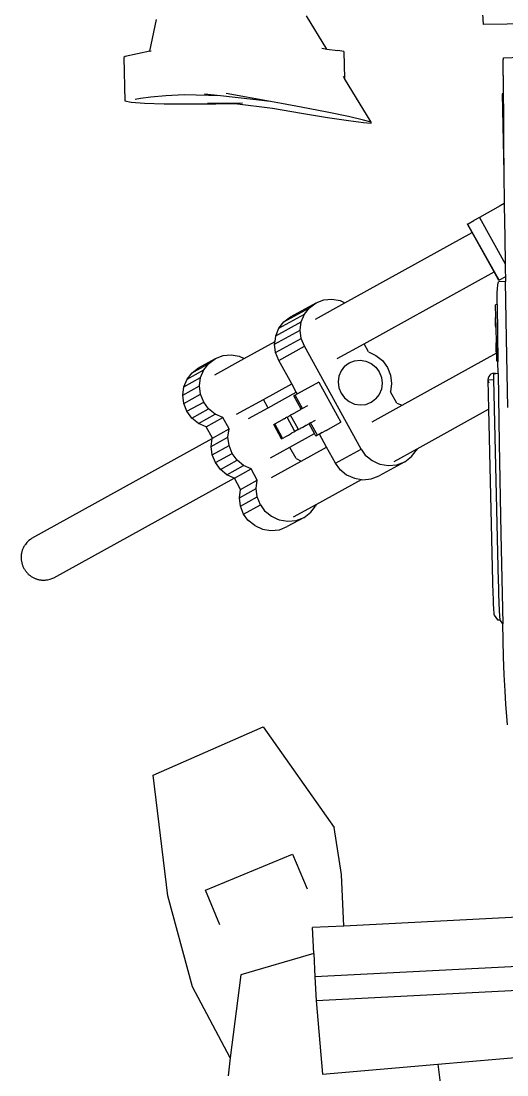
# Model space of a CAD drawing. Header units: inches. Extents: x -54 to 57, y -24 to 32.
# Drawn here: x -53.87 to -43.89, y -0.76 to 20.88 of the extents above; entities that cross this region are included whole.
import ezdxf

# ---------------------------------------------------------------- set-up
doc = ezdxf.new("R2010")
doc.units = ezdxf.units.IN
doc.header["$MEASUREMENT"] = 0
doc.layers.add('models', color=7, linetype='Continuous')

# ---------------------------------------------------------------- blocks, each defined once
blk = doc.blocks.new('camera_man')
at = {"layer": 'models'}
for p, q in [((-3.684, 13.701), (-3.734, 14.584)), ((-6.901, 13.195), (-7.315, 13.877)), ((-10.533, 13.149), (-10.393, 13.799)), ((-1.924, 13.72), (-3.684, 13.701)), ((-7.002, 13.21), (-6.901, 13.195)), ((-11.037, 13.041), (-11.066, 13.018)), ((-11.066, 13.018), (-11.043, 12.128)), ((-10.533, 13.149), (-11.037, 13.041)), ((-10.533, 13.149), (-10.503, 13.155)), ((-6.901, 13.195), (-6.671, 13.162)), ((-6.546, 13.143), (-6.671, 13.162)), ((-6.546, 13.143), (-6.533, 12.591)), ((-3.275, 12.974), (-3.273, 12.994)), ((-3.273, 12.994), (-3.272, 13.008)), ((-3.272, 13.008), (-3.27, 13.017)), ((-3.27, 13.017), (-2.913, 13.028)), ((-3.279, 12.805), (-3.278, 12.848)), ((-3.279, 12.757), (-3.279, 12.805)), ((-3.278, 12.887), (-3.277, 12.921)), ((-3.278, 12.848), (-3.278, 12.887)), ((-3.277, 12.921), (-3.276, 12.95)), ((-3.276, 12.95), (-3.275, 12.974)), ((-6.533, 12.591), (-6.559, 12.633)), ((-5.985, 11.691), (-6.533, 12.591)), ((-3.279, 12.706), (-3.279, 12.757)), ((-3.279, 12.651), (-3.279, 12.706)), ((-3.279, 12.651), (-3.278, 12.467)), ((-3.278, 12.467), (-3.277, 12.273)), ((-11.043, 12.128), (-10.914, 12.102)), ((-10.725, 12.181), (-10.831, 12.155)), ((-10.511, 12.208), (-10.725, 12.181)), ((-10.206, 12.233), (-10.511, 12.208)), ((-9.83, 12.254), (-10.206, 12.233)), ((-9.082, 12.233), (-9.83, 12.254)), ((-9.082, 12.233), (-9.407, 12.271)), ((-8.053, 12.115), (-9.082, 12.233)), ((-8.053, 12.115), (-8.968, 12.281)), ((-3.277, 12.273), (-3.3, 12.272)), ((-3.3, 12.272), (-3.263, 10.654)), ((-3.277, 12.273), (-3.274, 11.878)), ((-10.914, 12.102), (-10.64, 12.082)), ((-10.64, 12.082), (-10.239, 12.07)), ((-10.239, 12.07), (-9.739, 12.066)), ((-9.739, 12.066), (-9.174, 12.07)), ((-9.351, 12.085), (-8.841, 12.086)), ((-9.174, 12.07), (-8.784, 12.079)), ((-8.841, 12.086), (-8.633, 12.087)), ((-8.841, 12.086), (-8.784, 12.079)), ((-8.784, 12.079), (-8.016, 11.977)), ((-7.826, 12.073), (-8.053, 12.115)), ((-8.016, 11.977), (-7.421, 11.876)), ((-7.424, 12), (-7.826, 12.073)), ((-6.89, 11.896), (-7.424, 12)), ((-7.421, 11.876), (-6.887, 11.789)), ((-6.453, 11.806), (-6.89, 11.896)), ((-6.887, 11.789), (-6.452, 11.724)), ((-6.145, 11.736), (-6.453, 11.806)), ((-6.452, 11.724), (-6.144, 11.685)), ((-5.985, 11.691), (-6.145, 11.736)), ((-5.985, 11.673), (-5.985, 11.691)), ((-3.274, 11.878), (-3.269, 11.268)), ((-6.144, 11.685), (-5.985, 11.673)), ((-3.269, 11.268), (-3.263, 10.654)), ((-3.263, 10.654), (-3.263, 10.637)), ((-3.263, 10.637), (-3.255, 10.022)), ((-3.338, 9.975), (-3.767, 9.736)), ((-3.255, 10.022), (-3.338, 9.975)), ((-3.255, 10.021), (-3.338, 9.975)), ((-3.255, 10.022), (-3.255, 10.021)), ((-3.255, 10.021), (-3.255, 9.987)), ((-3.255, 9.987), (-3.246, 9.322)), ((-4.013, 9.6), (-4.012, 9.601)), ((-3.917, 9.428), (-4.013, 9.6)), ((-4.012, 9.601), (-4.007, 9.604)), ((-4.007, 9.604), (-3.999, 9.608)), ((-3.362, 8.446), (-4.007, 9.604)), ((-3.999, 9.608), (-3.879, 9.675)), ((-3.767, 9.736), (-3.879, 9.675)), ((-3.767, 9.736), (-3.238, 8.784)), ((-6.526, 7.985), (-3.917, 9.428)), ((-3.466, 8.617), (-3.917, 9.428)), ((-3.246, 9.322), (-3.238, 8.784)), ((-3.238, 8.784), (-3.235, 8.642)), ((-6.135, 7.141), (-3.466, 8.617)), ((-3.369, 8.442), (-3.466, 8.617)), ((-3.367, 8.443), (-3.369, 8.442)), ((-3.362, 8.446), (-3.367, 8.443)), ((-3.233, 8.517), (-3.362, 8.446)), ((-3.235, 8.642), (-3.233, 8.517)), ((-3.233, 8.517), (-3.232, 8.418)), ((-3.398, 8.19), (-3.392, 8.28)), ((-3.392, 8.28), (-3.386, 8.347)), ((-3.386, 8.347), (-3.379, 8.392)), ((-3.379, 8.392), (-3.372, 8.414)), ((-3.232, 8.418), (-3.372, 8.414)), ((-3.211, 7.248), (-3.232, 8.418)), ((-7.12, 7.982), (-6.963, 8.043)), ((-6.963, 8.043), (-6.795, 8.06)), ((-6.795, 8.06), (-6.628, 8.032)), ((-6.628, 8.032), (-6.526, 7.985)), ((-3.403, 8.08), (-3.398, 8.19)), ((-3.401, 7.945), (-3.403, 8.08)), ((-7.779, 7.592), (-7.254, 7.882)), ((-7.644, 7.692), (-7.12, 7.982)), ((-7.358, 7.749), (-7.254, 7.882)), ((-7.254, 7.882), (-7.12, 7.982)), ((-7.134, 7.649), (-6.526, 7.985)), ((-3.401, 7.945), (-3.432, 7.944)), ((-3.426, 7.679), (-3.432, 7.944)), ((-3.401, 7.945), (-3.385, 6.772)), ((-7.947, 7.302), (-7.423, 7.592)), ((-7.882, 7.459), (-7.358, 7.749)), ((-7.882, 7.459), (-7.779, 7.592)), ((-7.779, 7.592), (-7.644, 7.692)), ((-7.446, 7.422), (-7.423, 7.592)), ((-7.423, 7.592), (-7.358, 7.749)), ((-3.435, 7.676), (-3.434, 7.679)), ((-3.435, 7.667), (-3.435, 7.676)), ((-3.435, 7.651), (-3.435, 7.667)), ((-3.435, 7.631), (-3.435, 7.651)), ((-3.435, 7.607), (-3.435, 7.631)), ((-3.434, 7.58), (-3.435, 7.607)), ((-3.426, 7.679), (-3.434, 7.679)), ((-3.434, 7.554), (-3.434, 7.58)), ((-3.421, 7.474), (-3.426, 7.679)), ((-7.97, 7.132), (-7.446, 7.422)), ((-7.947, 7.302), (-7.882, 7.459)), ((-7.424, 7.25), (-7.446, 7.422)), ((-3.433, 7.528), (-3.434, 7.554)), ((-3.432, 7.507), (-3.433, 7.528)), ((-3.431, 7.49), (-3.432, 7.507)), ((-3.43, 7.479), (-3.431, 7.49)), ((-3.429, 7.474), (-3.43, 7.479)), ((-3.421, 7.474), (-3.429, 7.474)), ((-3.414, 7.163), (-3.421, 7.474)), ((-8.593, 6.842), (-7.962, 7.191)), ((-7.97, 7.132), (-7.962, 7.191)), ((-7.962, 7.191), (-7.947, 7.302)), ((-7.949, 6.96), (-7.424, 7.25)), ((-7.36, 7.089), (-7.424, 7.25)), ((-3.423, 7.161), (-3.422, 7.163)), ((-3.423, 7.152), (-3.423, 7.161)), ((-3.423, 7.137), (-3.423, 7.152)), ((-3.414, 7.163), (-3.422, 7.163)), ((-3.41, 6.968), (-3.414, 7.163)), ((-3.183, 5.83), (-3.211, 7.248)), ((-7.949, 6.96), (-7.97, 7.132)), ((-7.884, 6.799), (-7.949, 6.96)), ((-7.884, 6.799), (-7.36, 7.089)), ((-6.196, 4.977), (-7.36, 7.089)), ((-6.684, 6.837), (-6.135, 7.141)), ((-6.045, 6.975), (-6.135, 7.141)), ((-6.045, 6.975), (-5.889, 6.904)), ((-5.355, 5.878), (-3.409, 6.954)), ((-3.423, 7.117), (-3.423, 7.137)), ((-3.423, 7.094), (-3.423, 7.117)), ((-3.423, 7.069), (-3.423, 7.094)), ((-3.422, 7.043), (-3.423, 7.069)), ((-3.421, 7.019), (-3.422, 7.043)), ((-3.42, 6.999), (-3.421, 7.019)), ((-3.419, 6.983), (-3.42, 6.999)), ((-3.419, 6.972), (-3.419, 6.983)), ((-3.418, 6.968), (-3.419, 6.972)), ((-3.41, 6.968), (-3.418, 6.968)), ((-3.409, 6.954), (-3.41, 6.968)), ((-3.406, 6.801), (-3.409, 6.954)), ((-9.665, 6.548), (-9.321, 6.739)), ((-9.531, 6.649), (-9.187, 6.839)), ((-9.425, 6.605), (-9.321, 6.739)), ((-9.321, 6.739), (-9.187, 6.839)), ((-9.201, 6.506), (-8.593, 6.842)), ((-9.187, 6.839), (-9.03, 6.9)), ((-9.03, 6.9), (-8.862, 6.917)), ((-8.862, 6.917), (-8.695, 6.889)), ((-8.695, 6.889), (-8.593, 6.842)), ((-7.62, 6.319), (-7.884, 6.799)), ((-6.533, 6.681), (-6.439, 6.751)), ((-6.439, 6.751), (-6.33, 6.793)), ((-6.33, 6.793), (-6.213, 6.805)), ((-6.213, 6.805), (-6.096, 6.786)), ((-6.096, 6.786), (-5.987, 6.736)), ((-5.987, 6.736), (-5.893, 6.66)), ((-5.889, 6.904), (-5.755, 6.795)), ((-5.755, 6.795), (-5.653, 6.655)), ((-3.385, 6.772), (-3.406, 6.801)), ((-3.381, 6.528), (-3.385, 6.772)), ((-9.769, 6.415), (-9.425, 6.605)), ((-9.769, 6.415), (-9.665, 6.548)), ((-9.665, 6.548), (-9.531, 6.649)), ((-9.49, 6.448), (-9.425, 6.605)), ((-6.605, 6.588), (-6.65, 6.479)), ((-6.533, 6.681), (-6.605, 6.588)), ((-5.893, 6.66), (-5.822, 6.562)), ((-5.822, 6.562), (-5.777, 6.449)), ((-5.653, 6.655), (-5.589, 6.494)), ((-5.589, 6.494), (-5.568, 6.323)), ((-3.555, 6.494), (-3.575, 6.467)), ((-3.53, 6.514), (-3.555, 6.494)), ((-3.499, 6.528), (-3.53, 6.514)), ((-3.467, 6.533), (-3.499, 6.528)), ((-3.427, 6.527), (-3.469, 6.526)), ((-3.467, 6.406), (-3.469, 6.526)), ((-3.434, 6.529), (-3.467, 6.533)), ((-3.427, 6.527), (-3.434, 6.529)), ((-3.381, 6.528), (-3.427, 6.527)), ((-3.381, 6.528), (-3.358, 5.098)), ((-9.857, 6.088), (-9.513, 6.278)), ((-9.834, 6.258), (-9.49, 6.448)), ((-9.834, 6.258), (-9.769, 6.415)), ((-9.513, 6.278), (-9.49, 6.448)), ((-9.491, 6.107), (-9.513, 6.278)), ((-8.202, 5.997), (-7.62, 6.319)), ((-7.527, 6.149), (-7.62, 6.319)), ((-7.064, 6.354), (-7.504, 6.111)), ((-7.064, 6.354), (-6.61, 5.53)), ((-6.65, 6.479), (-6.666, 6.36)), ((-6.666, 6.36), (-6.651, 6.24)), ((-5.762, 6.33), (-5.778, 6.211)), ((-5.777, 6.449), (-5.762, 6.33)), ((-5.568, 6.323), (-5.59, 6.154)), ((-3.587, 6.436), (-3.59, 6.404)), ((-3.59, 6.404), (-3.467, 6.406)), ((-3.59, 6.404), (-3.585, 6.371)), ((-3.59, 6.404), (-3.577, 5.8)), ((-3.575, 6.467), (-3.587, 6.436)), ((-3.585, 6.371), (-3.572, 6.341)), ((-3.372, 2.256), (-3.467, 6.406)), ((-9.857, 6.088), (-9.834, 6.258)), ((-9.835, 5.917), (-9.857, 6.088)), ((-9.835, 5.917), (-9.491, 6.107)), ((-9.427, 5.945), (-9.491, 6.107)), ((-8.106, 5.829), (-7.527, 6.149)), ((-7.571, 6.074), (-7.577, 6.07)), ((-7.426, 5.796), (-7.577, 6.07)), ((-7.547, 6.087), (-7.571, 6.074)), ((-7.504, 6.111), (-7.547, 6.087)), ((-7.396, 5.813), (-7.547, 6.087)), ((-7.504, 6.111), (-7.527, 6.149)), ((-6.651, 6.24), (-6.606, 6.128)), ((-6.606, 6.128), (-6.535, 6.03)), ((-5.823, 6.102), (-5.896, 6.009)), ((-5.778, 6.211), (-5.823, 6.102)), ((-5.46, 5.925), (-5.59, 6.154)), ((-9.771, 5.755), (-9.835, 5.917)), ((-9.771, 5.755), (-9.427, 5.945)), ((-9.325, 5.805), (-9.427, 5.945)), ((-8.751, 5.694), (-8.202, 5.997)), ((-8.112, 5.832), (-8.202, 5.997)), ((-7.294, 5.869), (-7.396, 5.813)), ((-6.535, 6.03), (-6.442, 5.954)), ((-6.442, 5.954), (-6.333, 5.904)), ((-6.333, 5.904), (-6.216, 5.885)), ((-6.216, 5.885), (-6.099, 5.896)), ((-6.099, 5.896), (-5.989, 5.939)), ((-5.989, 5.939), (-5.896, 6.009)), ((-5.967, 5.539), (-5.355, 5.878)), ((-5.46, 5.925), (-5.355, 5.878)), ((-9.669, 5.615), (-9.771, 5.755)), ((-9.669, 5.615), (-9.325, 5.805)), ((-9.535, 5.506), (-9.191, 5.696)), ((-9.191, 5.696), (-9.325, 5.805)), ((-9.035, 5.625), (-9.191, 5.696)), ((-8.506, 5.608), (-8.106, 5.829)), ((-8.112, 5.832), (-8.106, 5.829)), ((-7.737, 5.624), (-7.725, 5.631)), ((-7.725, 5.631), (-7.716, 5.636)), ((-7.716, 5.636), (-7.654, 5.67)), ((-7.552, 5.34), (-7.716, 5.636)), ((-7.654, 5.67), (-7.653, 5.671)), ((-7.653, 5.671), (-7.65, 5.673)), ((-7.65, 5.673), (-7.645, 5.675)), ((-7.645, 5.675), (-7.636, 5.68)), ((-7.482, 5.38), (-7.645, 5.675)), ((-7.635, 5.681), (-7.636, 5.68)), ((-7.603, 5.698), (-7.635, 5.681)), ((-7.603, 5.698), (-7.426, 5.796)), ((-7.396, 5.813), (-7.426, 5.796)), ((-5.047, 4.987), (-3.577, 5.8)), ((-3.577, 5.8), (-3.496, 2.252)), ((-9.535, 5.506), (-9.669, 5.615)), ((-9.379, 5.434), (-9.535, 5.506)), ((-9.379, 5.434), (-9.035, 5.625)), ((-9.249, 5.203), (-9.379, 5.434)), ((-8.905, 5.393), (-9.035, 5.625)), ((-7.988, 5.485), (-7.989, 5.484)), ((-7.826, 5.189), (-7.989, 5.484)), ((-7.988, 5.485), (-7.969, 5.496)), ((-7.824, 5.19), (-7.988, 5.485)), ((-7.969, 5.496), (-7.805, 5.587)), ((-7.806, 5.2), (-7.969, 5.496)), ((-7.805, 5.587), (-7.785, 5.598)), ((-7.785, 5.598), (-7.775, 5.603)), ((-7.766, 5.608), (-7.775, 5.603)), ((-7.766, 5.608), (-7.763, 5.61)), ((-7.763, 5.61), (-7.75, 5.617)), ((-7.75, 5.617), (-7.737, 5.624)), ((-7.436, 5.405), (-7.393, 5.429)), ((-7.393, 5.429), (-7.388, 5.432)), ((-7.388, 5.432), (-7.335, 5.461)), ((-7.329, 5.464), (-7.335, 5.461)), ((-7.329, 5.464), (-7.27, 5.497)), ((-7.27, 5.497), (-7.263, 5.5)), ((-7.233, 5.517), (-7.263, 5.5)), ((-7.151, 5.296), (-7.263, 5.5)), ((-7.233, 5.517), (-7.131, 5.573)), ((-7.093, 5.264), (-7.233, 5.517)), ((-6.915, 5.362), (-6.61, 5.53)), ((-12.953, 3.148), (-9.25, 5.196)), ((-9.272, 5.033), (-8.928, 5.223)), ((-9.272, 5.033), (-9.25, 5.196)), ((-9.25, 5.196), (-9.249, 5.203)), ((-9.249, 5.203), (-8.905, 5.393)), ((-8.928, 5.223), (-8.905, 5.393)), ((-8.906, 5.052), (-8.928, 5.223)), ((-7.824, 5.19), (-7.806, 5.2)), ((-7.806, 5.2), (-7.784, 5.213)), ((-7.784, 5.213), (-7.773, 5.218)), ((-7.773, 5.218), (-7.762, 5.224)), ((-7.749, 5.232), (-7.762, 5.224)), ((-7.749, 5.232), (-7.743, 5.235)), ((-7.743, 5.235), (-7.715, 5.251)), ((-7.715, 5.251), (-7.688, 5.265)), ((-7.688, 5.265), (-7.664, 5.279)), ((-7.664, 5.279), (-7.654, 5.284)), ((-7.656, 5.017), (-7.151, 5.296)), ((-7.654, 5.284), (-7.644, 5.29)), ((-7.644, 5.29), (-7.641, 5.291)), ((-7.641, 5.291), (-7.621, 5.303)), ((-7.562, 5.336), (-7.621, 5.303)), ((-7.562, 5.336), (-7.552, 5.34)), ((-7.485, 5.378), (-7.552, 5.34)), ((-7.482, 5.38), (-7.485, 5.378)), ((-7.482, 5.38), (-7.476, 5.383)), ((-7.48, 5.38), (-7.481, 5.38)), ((-7.473, 5.384), (-7.476, 5.383)), ((-7.475, 5.384), (-7.473, 5.384)), ((-7.473, 5.384), (-7.471, 5.386)), ((-7.471, 5.386), (-7.44, 5.403)), ((-7.44, 5.403), (-7.436, 5.405)), ((-7.123, 5.247), (-7.151, 5.296)), ((-7.118, 5.25), (-7.123, 5.247)), ((-7.111, 5.254), (-7.118, 5.25)), ((-7.093, 5.264), (-7.111, 5.254)), ((-7.079, 5.271), (-7.093, 5.264)), ((-7.072, 5.275), (-7.079, 5.271)), ((-7.051, 5.286), (-7.072, 5.275)), ((-6.991, 5.32), (-7.051, 5.286)), ((-6.904, 5.021), (-7.051, 5.286)), ((-6.991, 5.32), (-6.965, 5.334)), ((-6.915, 5.362), (-6.965, 5.334)), ((-9.25, 4.862), (-9.272, 5.033)), ((-9.25, 4.862), (-8.906, 5.052)), ((-8.842, 4.891), (-8.906, 5.052)), ((-8.056, 4.796), (-7.656, 5.017)), ((-7.826, 5.189), (-7.824, 5.19)), ((-7.656, 5.017), (-7.657, 5.01)), ((-7.527, 4.782), (-7.657, 5.01)), ((-7.422, 4.734), (-6.904, 5.021)), ((-6.721, 4.687), (-6.904, 5.021)), ((-5.517, 4.727), (-5.047, 4.987)), ((-5.047, 4.987), (-5.063, 4.95)), ((-3.358, 5.098), (-3.324, 3.237)), ((-9.186, 4.701), (-9.25, 4.862)), ((-9.186, 4.701), (-8.842, 4.891)), ((-8.74, 4.752), (-8.842, 4.891)), ((-7.527, 4.782), (-7.422, 4.734)), ((-6.721, 4.687), (-6.196, 4.977)), ((-6.196, 4.977), (-6.108, 4.855)), ((-6.108, 4.855), (-6.063, 4.818)), ((-6.063, 4.818), (-5.969, 4.742)), ((-5.3, 4.72), (-5.161, 4.823)), ((-5.161, 4.823), (-5.063, 4.95)), ((-9.084, 4.561), (-9.186, 4.701)), ((-9.084, 4.561), (-8.74, 4.752)), ((-8.95, 4.452), (-9.084, 4.561)), ((-8.95, 4.452), (-8.606, 4.643)), ((-8.795, 4.381), (-8.451, 4.572)), ((-8.606, 4.643), (-8.74, 4.752)), ((-8.451, 4.572), (-8.606, 4.643)), ((-8.327, 4.34), (-8.451, 4.572)), ((-8.034, 4.396), (-7.422, 4.734)), ((-6.632, 4.565), (-6.721, 4.687)), ((-6.632, 4.565), (-6.494, 4.452)), ((-6.617, 4.546), (-6.63, 4.564)), ((-5.969, 4.742), (-5.861, 4.692)), ((-5.861, 4.692), (-5.808, 4.669)), ((-5.3, 4.72), (-5.824, 4.43)), ((-5.808, 4.669), (-5.635, 4.64)), ((-5.635, 4.64), (-5.462, 4.657)), ((-5.462, 4.657), (-5.3, 4.72)), ((-12.504, 2.335), (-8.801, 4.384)), ((-8.801, 4.384), (-8.95, 4.452)), ((-8.795, 4.381), (-8.801, 4.384)), ((-8.671, 4.149), (-8.795, 4.381)), ((-8.671, 4.149), (-8.327, 4.34)), ((-8.349, 4.169), (-8.327, 4.34)), ((-7.114, 3.844), (-6.19, 4.355)), ((-6.494, 4.452), (-6.333, 4.379)), ((-6.333, 4.379), (-6.19, 4.355)), ((-6.19, 4.355), (-6.159, 4.35)), ((-6.159, 4.35), (-5.986, 4.367)), ((-5.986, 4.367), (-5.824, 4.43)), ((-8.694, 3.978), (-8.349, 4.169)), ((-8.694, 3.978), (-8.671, 4.149)), ((-8.328, 3.996), (-8.349, 4.169)), ((-8.672, 3.806), (-8.694, 3.978)), ((-8.672, 3.806), (-8.328, 3.996)), ((-8.263, 3.834), (-8.328, 3.996)), ((-8.607, 3.644), (-8.672, 3.806)), ((-8.607, 3.644), (-8.263, 3.834)), ((-8.263, 3.834), (-8.175, 3.712)), ((-8.175, 3.712), (-8.13, 3.675)), ((-7.584, 3.584), (-7.114, 3.844)), ((-7.367, 3.576), (-7.228, 3.68)), ((-7.228, 3.68), (-7.13, 3.807)), ((-7.114, 3.844), (-7.13, 3.807)), ((-8.519, 3.522), (-8.607, 3.644)), ((-8.38, 3.409), (-8.519, 3.522)), ((-8.504, 3.503), (-8.517, 3.52)), ((-8.13, 3.675), (-8.036, 3.599)), ((-8.036, 3.599), (-7.928, 3.549)), ((-7.928, 3.549), (-7.875, 3.525)), ((-7.875, 3.525), (-7.702, 3.496)), ((-7.367, 3.576), (-7.711, 3.386)), ((-7.702, 3.496), (-7.529, 3.514)), ((-7.529, 3.514), (-7.367, 3.576)), ((-8.38, 3.409), (-8.219, 3.335)), ((-8.219, 3.335), (-8.046, 3.306)), ((-8.046, 3.306), (-7.873, 3.323)), ((-7.873, 3.323), (-7.711, 3.386)), ((-3.324, 3.237), (-3.286, 1.389)), ((-3.496, 2.252), (-3.494, 2.166)), ((-3.494, 2.166), (-3.492, 2.081)), ((-3.37, 2.158), (-3.372, 2.256)), ((-3.492, 2.081), (-3.489, 1.999)), ((-3.489, 1.999), (-3.486, 1.92)), ((-3.367, 2.058), (-3.37, 2.158)), ((-3.364, 1.961), (-3.367, 2.058)), ((-3.361, 1.869), (-3.364, 1.961)), ((-3.486, 1.92), (-3.483, 1.847)), ((-3.483, 1.847), (-3.481, 1.78)), ((-3.481, 1.78), (-3.478, 1.721)), ((-3.358, 1.782), (-3.361, 1.869)), ((-3.354, 1.704), (-3.358, 1.782)), ((-3.478, 1.721), (-3.475, 1.67)), ((-3.475, 1.67), (-3.472, 1.63)), ((-3.472, 1.63), (-3.469, 1.599)), ((-3.469, 1.599), (-3.467, 1.579)), ((-3.467, 1.579), (-3.465, 1.571)), ((-3.465, 1.571), (-3.394, 1.472)), ((-3.351, 1.635), (-3.354, 1.704)), ((-3.348, 1.575), (-3.351, 1.635)), ((-3.344, 1.528), (-3.348, 1.575)), ((-3.341, 1.492), (-3.344, 1.528)), ((-3.394, 1.472), (-3.339, 1.474)), ((-3.339, 1.474), (-3.341, 1.492)), ((-3.338, 1.469), (-3.339, 1.474)), ((-3.336, 1.459), (-3.338, 1.469)), ((-3.286, 1.389), (-3.336, 1.459)), ((-3.271, 0.71), (-3.286, 1.389)), ((-3.255, 0.344), (-3.271, 0.71)), ((-3.238, 0.015), (-3.255, 0.344)), ((-3.222, -0.27), (-3.238, 0.015)), ((-3.205, -0.506), (-3.222, -0.27)), ((-3.189, -0.687), (-3.205, -0.506)), ((-10.464, -1.717), (-8.207, -0.727)), ((-8.207, -0.727), (-6.747, -2.793)), ((-10.166, -4.193), (-10.464, -1.717)), ((-6.6, -3.76), (-6.747, -2.793)), ((-9.391, -4.081), (-7.602, -3.34)), ((-7.602, -3.34), (-7.304, -4.052)), ((-6.549, -4.817), (-6.6, -3.76)), ((-9.093, -4.794), (-9.391, -4.081)), ((-9.659, -6.062), (-10.166, -4.193)), ((-2.448, -4.607), (-6.549, -4.817)), ((-6.549, -4.817), (-7.194, -4.85)), ((-7.166, -5.384), (-7.194, -4.85)), ((-7.166, -5.384), (-8.662, -5.818)), ((-7.166, -5.384), (-7.142, -5.861)), ((2.918, -5.343), (-7.142, -5.861)), ((-8.662, -5.818), (-8.88, -7.525)), ((-7.117, -6.344), (2.943, -5.826)), ((-7.142, -5.861), (-7.117, -6.344)), ((-8.88, -7.525), (-9.659, -6.062)), ((-7.117, -6.344), (-6.986, -7.857)), ((-4.621, -7.652), (2.879, -7.003)), ((-8.88, -7.525), (-8.927, -7.891)), ((-6.986, -7.857), (-4.621, -7.652)), ((-4.621, -7.652), (-4.273, -10.451))]:
    blk.add_line(p, q, dxfattribs=at)
blk.add_lwpolyline([(-12.953, 3.148), (-12.986, 3.123), (-13.014, 3.099), (-13.037, 3.078), (-13.057, 3.058), (-13.073, 3.04), (-13.087, 3.022), (-13.099, 3.006), (-13.109, 2.99), (-13.118, 2.975), (-13.126, 2.96), (-13.134, 2.945), (-13.14, 2.931), (-13.146, 2.916), (-13.151, 2.902), (-13.156, 2.888), (-13.16, 2.874), (-13.164, 2.86), (-13.167, 2.845), (-13.17, 2.831), (-13.172, 2.816), (-13.173, 2.801), (-13.175, 2.786), (-13.175, 2.771), (-13.176, 2.757), (-13.176, 2.742), (-13.175, 2.727), (-13.174, 2.712), (-13.172, 2.697), (-13.17, 2.682), (-13.168, 2.668), (-13.164, 2.653), (-13.161, 2.638), (-13.157, 2.624), (-13.153, 2.61), (-13.148, 2.595), (-13.142, 2.581), (-13.137, 2.567), (-13.13, 2.554), (-13.124, 2.54), (-13.117, 2.527), (-13.109, 2.514), (-13.101, 2.501), (-13.093, 2.489), (-13.084, 2.477), (-13.075, 2.465), (-13.066, 2.453), (-13.056, 2.442), (-13.046, 2.43), (-13.036, 2.42), (-13.025, 2.409), (-13.014, 2.399), (-13.002, 2.39), (-12.99, 2.38), (-12.978, 2.372), (-12.966, 2.363), (-12.954, 2.355), (-12.941, 2.347), (-12.928, 2.34), (-12.915, 2.333), (-12.901, 2.327), (-12.888, 2.321), (-12.874, 2.316), (-12.86, 2.311), (-12.846, 2.306), (-12.832, 2.302), (-12.817, 2.298), (-12.803, 2.295), (-12.788, 2.293), (-12.772, 2.291), (-12.756, 2.289), (-12.739, 2.288), (-12.721, 2.288), (-12.702, 2.288), (-12.682, 2.289), (-12.66, 2.291), (-12.635, 2.296), (-12.608, 2.302), (-12.577, 2.31), (-12.543, 2.321), (-12.504, 2.335)], dxfattribs=at)

msp = doc.modelspace()

# ---------------------------------------------------------------- block references
at = {"layer": 'models'}
msp.add_blockref('camera_man', (-40.689, 7.112), dxfattribs=at)

doc.saveas('drawing.dxf')
